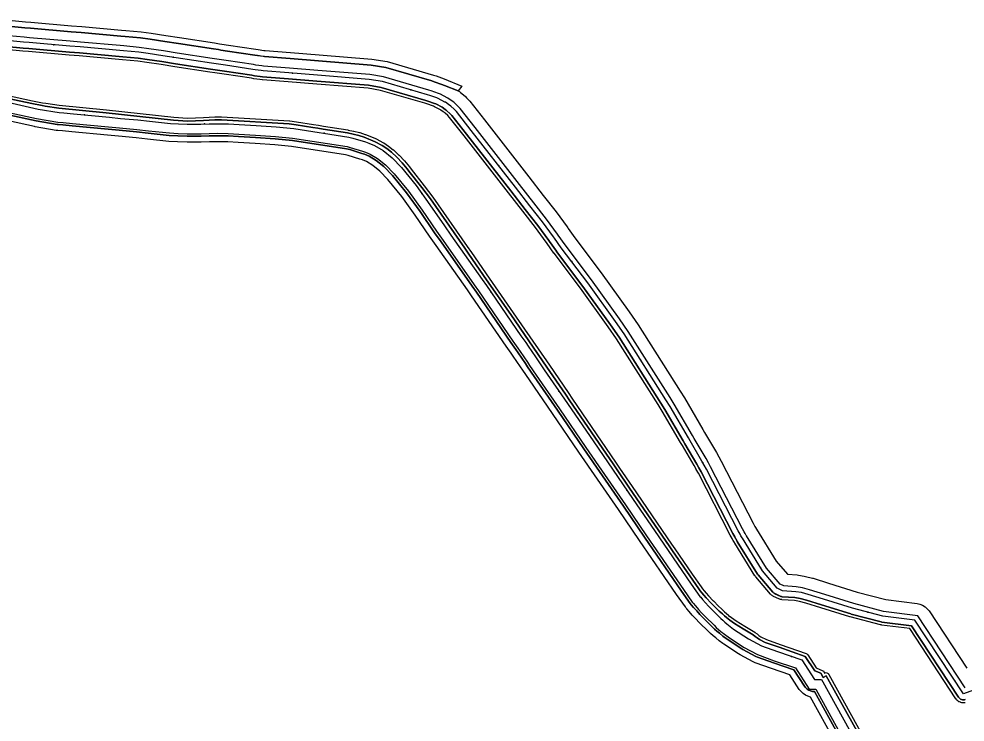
# Model space of a CAD drawing. Header units: inches. Extents: x 87989 to 118156, y 435697 to 451526.
# Drawn here: x 89545 to 90332, y 438805 to 439390 of the extents above; entities that cross this region are included whole.
import ezdxf

# ---------------------------------------------------------------- set-up
doc = ezdxf.new("R2010")
doc.units = ezdxf.units.IN
doc.header["$MEASUREMENT"] = 0
for name, color, linetype, true_color in [('As_waterkering_BWK', 7, 'Continuous', 0x7b8981), ('Beschermingszone_BWK', 7, 'Continuous', 0xcf890d), ('Grens_bebouwingsvrije_zone_BWK', 7, 'Continuous', 0x6789ae), ('Kernzone_BWK', 7, 'Continuous', 0xcb89af), ('Referentiepunten_BWK', 7, 'Continuous', 0x178980)]:
    doc.layers.add(name, color=color, linetype=linetype, true_color=true_color)

msp = doc.modelspace()

# ---------------------------------------------------------------- linework, layer by layer
at = {"layer": 'As_waterkering_BWK'}
for points in [[(89902.3786, 439319.1225), (89899.773, 439320.9863), (89899.4262, 439321.177), (89893.8856, 439324.0679), (89892.5381, 439324.6241), (89886.7144, 439326.7293), (89884.9189, 439327.2943), (89847.488, 439338.1927), (89836.4404, 439340.05), (89793.3097, 439343.5179), (89769.6512, 439345.3767), (89748.1426, 439347.0846), (89746.4852, 439347.3003), (89741.5705, 439348.0044), (89739.4977, 439348.3313), (89716.7568, 439351.7087), (89711.0119, 439352.5906), (89709.1088, 439352.9082), (89705.0704, 439353.548), (89675.9363, 439357.9913), (89664.5773, 439359.6982), (89652.525, 439361.5931), (89644.6782, 439362.6591), (89631.8703, 439363.8759), (89631.8509, 439363.879), (89628.8266, 439364.1178), (89595.852, 439367.0295), (89587.3992, 439367.7184), (89553.5376, 439370.6658), (89548.9249, 439371.0756), (89523.2836, 439373.4036)], [(89539.3998, 439320.152), (89561.1288, 439315.3244), (89578.3996, 439312.4012), (89582.4708, 439312.0957), (89590.3006, 439311.3941), (89620.3044, 439308.6064), (89629.4886, 439307.5852), (89643.8933, 439306.2207), (89653.5591, 439305.2619), (89670.9491, 439303.3921), (89677.7529, 439302.9314), (89684.9937, 439302.7202), (89696.3997, 439302.8292), (89703.1401, 439303.0505), (89710.1623, 439303.1502), (89719.2603, 439302.9914), (89728.3383, 439302.5356), (89742.4753, 439301.5618), (89759.0047, 439300.3978), (89773.6916, 439299.01), (89819.5509, 439292.0127), (89822.8554, 439291.1658), (89833.2228, 439287.9831), (89836.0141, 439287.0292), (89840.8883, 439284.9872), (89847.902, 439280.7402), (89855.3843, 439274.873), (89863.2471, 439266.6286), (89875.3618, 439251.8418), (89886.9529, 439235.7386), (89899.0169, 439218.1404), (89904.3499, 439210.4547), (89930.3557, 439173.6168), (89933.922, 439168.5323), (89962.4462, 439126.7512), (89966.6616, 439120.9871), (89968.5734, 439118.1691), (89974.6902, 439109.1553), (89976.4599, 439106.5444), (89982.0003, 439098.4296), (90001.2366, 439070.414), (90023.2317, 439038.3749), (90038.7389, 439015.797), (90056.0858, 438990.5387), (90073.7133, 438964.6882), (90104.3418, 438920.0349), (90111.5328, 438909.8888), (90112.1433, 438909.0836), (90113.7233, 438907.2225), (90116.2325, 438904.4454), (90118.7821, 438901.6867), (90121.7116, 438898.5962), (90121.9146, 438898.3912), (90128.8401, 438891.5379), (90130.5115, 438889.9372), (90132.2066, 438888.4189), (90133.9714, 438886.9759), (90136.7751, 438884.8083), (90139.5625, 438882.6712), (90151.9531, 438874.4937), (90162.766, 438868.7522), (90175.996, 438863.897), (90196.179, 438857.138), (90206.8182, 438840.6205), (90212.5564, 438840.7205), (90213.652, 438838.7393), (90241.4286, 438788.5125)], [(90330.698, 438828.764), (90290.389, 438889.993), (90263.5923, 438893.4589), (90238.458, 438899.977), (90214.266, 438907.5827), (90201.5624, 438911.4902), (90195.8787, 438912.964), (90191.21, 438913.753), (90180.2767, 438914.5908), (90175.893, 438916.638), (90163.688, 438930.9705), (90146.8261, 438958.1652), (90146.6475, 438958.4459), (90145.5751, 438960.2221), (90144.8566, 438961.5872), (90143.4271, 438964.3452), (90116.8552, 439015.7938), (90115.0727, 439019.1627), (90113.1877, 439022.4749), (90103.3743, 439039.2129), (90101.9343, 439041.6692), (90086.6334, 439067.7665), (90083.2683, 439073.3446), (90048.4304, 439128.1757), (90041.3193, 439138.5549), (90018.1975, 439170.7209), (89996.1668, 439199.8935), (89990.4501, 439208.0031), (89989.7494, 439208.9077), (89980.6149, 439221.3856), (89970.1112, 439234.8821), (89958.1748, 439250.2194), (89921.3045, 439297.5958), (89908.9963, 439313.18), (89907.0845, 439315.2438), (89904.1794, 439317.8343), (89902.3786, 439319.1225)], [(90377.848, 438845.931), (90330.698, 438828.764)]]:
    msp.add_lwpolyline(points, dxfattribs=at)
at = {"layer": 'Beschermingszone_BWK'}
for points in [[(89524.9657, 439390.3208, 0), (89550.4456, 439388.0074, 0), (89555.0268, 439387.6004, 0), (89588.8267, 439384.6584, 0), (89597.2901, 439383.9686, 0), (89630.2433, 439381.0588, 0), (89633.8644, 439380.7729, 0), (89634.0176, 439380.7484, 0), (89646.6271, 439379.5505, 0), (89654.9896, 439378.4144, 0), (89667.1606, 439376.5008, 0), (89678.4809, 439374.7998, 0), (89707.682, 439370.3462, 0), (89711.8381, 439369.6878, 0), (89713.7009, 439369.3769, 0), (89719.2952, 439368.5181, 0), (89742.0706, 439365.1356, 0), (89744.1002, 439364.8155, 0), (89748.7877, 439364.144, 0), (89749.9135, 439363.9975, 0), (89770.9898, 439362.3239, 0), (89794.6567, 439360.4644, 0), (89838.5347, 439356.9364, 0), (89851.2863, 439354.7927, 0), (89889.847, 439343.5653, 0), (89892.1578, 439342.8382, 0), (89898.6739, 439340.4827, 0), (89913.5328, 439334.5041, 0), (89910.5237, 439330.5091, 0), (89898.9605, 439334.9552, 0), (89896.8692, 439335.8184, 0), (89890.5568, 439338.1002, 0), (89888.3976, 439338.7797, 0), (89850.1692, 439349.9103, 0), (89837.9188, 439351.9698, 0), (89794.2605, 439355.4801, 0), (89770.5961, 439357.3394, 0), (89749.3926, 439359.0231, 0), (89748.1105, 439359.1899, 0), (89743.3562, 439359.8711, 0), (89741.3138, 439360.1932, 0), (89718.5486, 439363.5742, 0), (89712.91, 439364.4398, 0), (89711.0353, 439364.7526, 0), (89706.9139, 439365.4056, 0), (89677.7325, 439369.8561, 0), (89666.4008, 439371.5589, 0), (89654.2647, 439373.4669, 0), (89646.0539, 439374.5824, 0), (89633.386, 439375.7859, 0), (89633.2722, 439375.8041, 0), (89629.8266, 439376.0762, 0), (89596.8671, 439378.9865, 0), (89588.4068, 439379.676, 0), (89554.5888, 439382.6196, 0), (89549.9983, 439383.0275, 0), (89524.471, 439385.3451, 0)], [(89522.7888, 439368.4283, 0), (89548.4776, 439366.0957, 0), (89553.0996, 439365.685, 0), (89586.9794, 439362.7361, 0), (89595.429, 439362.0474, 0), (89628.4099, 439359.1353, 0), (89631.3875, 439358.8996, 0), (89644.105, 439357.6911, 0), (89651.8001, 439356.6456, 0), (89663.8175, 439354.7563, 0), (89675.1879, 439353.0476, 0), (89704.3023, 439348.6074, 0), (89708.306, 439347.9731, 0), (89710.2211, 439347.6536, 0), (89716.0102, 439346.7647, 0), (89738.741, 439343.389, 0), (89740.8264, 439343.0602, 0), (89745.8081, 439342.3464, 0), (89747.4975, 439342.1264, 0), (89747.7468, 439342.1003, 0), (89769.2575, 439340.3923, 0), (89792.9135, 439338.5337, 0), (89835.8244, 439335.0834, 0), (89846.3708, 439333.3104, 0), (89883.4695, 439322.5087, 0), (89885.1134, 439321.9914, 0), (89890.7335, 439319.9597, 0), (89891.7711, 439319.5315, 0), (89897.0848, 439316.7584, 0), (89899.4696, 439315.0558, 0), (89900.37, 439314.4117, 0), (89901.0521, 439313.9238, 0), (89903.5787, 439311.6708, 0), (89905.1944, 439309.9265, 0), (89917.3697, 439294.5109, 0), (89954.2289, 439247.1486, 0), (89966.1653, 439231.8112, 0), (89976.6239, 439218.3728, 0), (89985.7149, 439205.9543, 0), (89985.7966, 439205.8458, 0), (89986.4283, 439205.0303, 0), (89992.0801, 439197.0127, 0), (89992.1767, 439196.8803, 0), (90014.1719, 439167.7547, 0), (90037.2265, 439135.6823, 0), (90044.2567, 439125.4212, 0), (90079.017, 439070.7122, 0), (90082.3359, 439065.2106, 0), (90097.6209, 439039.1404, 0), (90099.0609, 439036.6841, 0), (90108.8581, 439019.9738, 0), (90110.6891, 439016.7564, 0), (90112.4242, 439013.4774, 0), (90138.9862, 438962.0475, 0), (90140.4247, 438959.2723, 0), (90141.1506, 438957.8931, 0), (90141.2948, 438957.6377, 0), (90142.3672, 438955.8615, 0), (90142.4289, 438955.7619, 0), (90142.592, 438955.5057, 0), (90159.4386, 438928.3357, 0), (90159.8812, 438927.7288, 0), (90172.0862, 438913.3963, 0), (90172.5864, 438912.8874, 0), (90173.154, 438912.455, 0), (90173.7773, 438912.1077, 0), (90178.161, 438910.0604, 0), (90178.7193, 438909.8395, 0), (90179.3, 438909.6871, 0), (90179.8947, 438909.6054, 0), (90190.6011, 438908.785, 0), (90194.8326, 438908.0699, 0), (90200.1992, 438906.6783, 0), (90212.7812, 438902.8082, 0), (90236.9584, 438895.2072, 0), (90237.2029, 438895.1371, 0), (90262.3371, 438888.619, 0), (90262.9509, 438888.5002, 0), (90287.4736, 438885.3284, 0), (90326.5218, 438826.0146, 0), (90327.0376, 438825.3579, 0), (90327.6555, 438824.7962, 0), (90328.3584, 438824.3452, 0), (90329.1264, 438824.0174, 0), (90329.9384, 438823.822, 0), (90330.7715, 438823.7645, 0), (90331.6025, 438823.8465, 0), (90332.0976, 438823.9811, 0)], [(90332.2585, 438821.4341, 0), (90331.8479, 438821.3586, 0), (90331.0168, 438821.2766, 0), (90330.5993, 438821.2705, 0), (90329.7662, 438821.328, 0), (90329.3535, 438821.3914, 0), (90328.5416, 438821.5868, 0), (90328.1452, 438821.718, 0), (90327.3771, 438822.0458, 0), (90327.0081, 438822.2412, 0), (90326.3053, 438822.6922, 0), (90325.9739, 438822.9463, 0), (90325.356, 438823.508, 0), (90325.0716, 438823.8137, 0), (90324.5557, 438824.4704, 0), (90324.4336, 438824.64, 0), (90286.0159, 438882.9961, 0), (90262.6303, 438886.0208, 0), (90262.4759, 438886.0457, 0), (90261.8621, 438886.1645, 0), (90261.7096, 438886.199, 0), (90236.5446, 438892.7255, 0), (90236.2391, 438892.8131, 0), (90212.0388, 438900.421, 0), (90199.5176, 438904.2724, 0), (90194.3096, 438905.6228, 0), (90190.2967, 438906.301, 0), (90179.7037, 438907.1127, 0), (90179.5544, 438907.1286, 0), (90178.9597, 438907.2104, 0), (90178.6653, 438907.269, 0), (90178.0846, 438907.4214, 0), (90177.7993, 438907.5149, 0), (90177.2411, 438907.7358, 0), (90177.1032, 438907.7953, 0), (90172.7195, 438909.8425, 0), (90172.5605, 438909.9238, 0), (90171.9372, 438910.2711, 0), (90171.6387, 438910.4665, 0), (90171.0712, 438910.899, 0), (90170.8036, 438911.1349, 0), (90170.3034, 438911.6438, 0), (90170.1829, 438911.7755, 0), (90157.9779, 438926.108, 0), (90157.8615, 438926.2555, 0), (90157.4188, 438926.8624, 0), (90157.3139, 438927.0183, 0), (90140.4749, 438954.1759, 0), (90140.3119, 438954.4324, 0), (90140.2347, 438954.5569, 0), (90139.1546, 438956.3455, 0), (90139.1177, 438956.4089, 0), (90138.9735, 438956.6643, 0), (90138.9383, 438956.7288, 0), (90138.2088, 438958.1148, 0), (90136.7658, 438960.8987, 0), (90110.2087, 439012.3192, 0), (90108.5158, 439015.5196, 0), (90108.4789, 439015.5869, 0), (90106.6933, 439018.7233, 0), (90096.9042, 439035.4197, 0), (90095.4642, 439037.876, 0), (90080.1872, 439063.9326, 0), (90076.8913, 439069.396, 0), (90042.1937, 439124.0078, 0), (90042.146, 439124.08, 0), (90035.18, 439134.2461, 0), (90012.1591, 439166.2716, 0), (89990.1695, 439195.3901, 0), (89990.0487, 439195.5556, 0), (89984.4174, 439203.5438, 0), (89983.8099, 439204.3283, 0), (89983.7078, 439204.4639, 0), (89974.6505, 439216.837, 0), (89974.6062, 439216.8957, 0), (89964.1924, 439230.2757, 0), (89952.256, 439245.6132, 0), (89915.4022, 439292.9684, 0), (89903.2935, 439308.2998, 0), (89901.8257, 439309.8844, 0), (89899.4884, 439311.9686, 0), (89898.9155, 439312.3784, 0), (89898.016, 439313.0218, 0), (89895.9211, 439314.5323, 0), (89895.6265, 439314.7131, 0), (89890.7138, 439317.2633, 0), (89889.8313, 439317.6276, 0), (89884.3129, 439319.6224, 0), (89882.7447, 439320.1159, 0), (89845.8122, 439330.8692, 0), (89835.5164, 439332.6001, 0), (89792.7154, 439336.0415, 0), (89769.0606, 439337.9, 0), (89747.5177, 439339.611, 0), (89747.2059, 439339.6437, 0), (89745.4694, 439339.8695, 0), (89740.4545, 439340.588, 0), (89738.3627, 439340.9178, 0), (89715.6369, 439344.2928, 0), (89709.8257, 439345.1852, 0), (89707.9048, 439345.5055, 0), (89703.9182, 439346.1371, 0), (89674.8137, 439350.5758, 0), (89663.4376, 439352.2854, 0), (89651.4376, 439354.1719, 0), (89643.8184, 439355.207, 0), (89631.1706, 439356.4089, 0), (89628.2013, 439356.644, 0), (89595.2175, 439359.5564, 0), (89586.7694, 439360.245, 0), (89552.8806, 439363.1946, 0), (89548.2539, 439363.6057, 0), (89522.5417, 439365.9406, 0)], [(90245.8041, 438790.9323, 0), (90218.0275, 438841.1591, 0), (90216.9092, 438843.1804, 0), (90216.5146, 438843.7692, 0), (90213.9031, 438842.4338, 0), (90212.0166, 438845.8924, 0), (90206.9777, 438847.91, 0), (90199.16, 438859.84, 0), (90177.493, 438867.471, 0), (90165.91, 438871.55, 0), (90160.973, 438874.0749, 0), (90159.1667, 438875.3203, 0), (90157.499, 438876.603, 0), (90155.79, 438877.86, 0), (90147.5304, 438882.8894, 0), (90140.32, 438887.28, 0), (90136.26, 438890.18, 0), (90134.967, 438891.151, 0), (90133.71, 438892.17, 0), (90131.936, 438893.694, 0), (90130.19, 438895.25, 0), (90127.644, 438897.603, 0), (90125.13, 438899.99, 0), (90120.854, 438904.307, 0), (90116.72, 438908.76, 0), (90114.884, 438910.816, 0), (90113.08, 438912.9, 0), (90111.766, 438914.525, 0), (90110.53, 438916.21, 0), (90103.04, 438926.92, 0), (90088.685, 438947.8661, 0), (90085.8827, 438951.955, 0), (90052.956, 439000, 0), (90042.556, 439015.1758, 0), (90039.25, 439020, 0), (90003.4104, 439072.586, 0), (89999.7074, 439078.0194, 0), (89984.25, 439100.7, 0), (89954.1285, 439144.292, 0), (89934.076, 439173.312, 0), (89919.3176, 439194.6709, 0), (89915.8654, 439199.5376, 0), (89887.38, 439240.58, 0), (89880.071, 439250, 0), (89869.4178, 439263.7309, 0), (89867.89, 439265.7, 0), (89863.843, 439270.596, 0), (89859.473, 439275.207, 0), (89854.8, 439279.51, 0), (89851.03, 439282.45, 0), (89847.05, 439285.1, 0), (89846.534, 439285.376, 0), (89841.42, 439288.11, 0), (89832.32, 439291.87, 0), (89827.672, 439293.402, 0), (89822.91, 439294.53, 0), (89818.29, 439295.44, 0), (89798.0802, 439298.6452, 0), (89793.7479, 439299.3323, 0), (89789.538, 439300, 0), (89775.54, 439302.22, 0), (89769.94, 439302.92, 0), (89713.39, 439306.22, 0), (89707.94, 439306.22, 0), (89698.6357, 439305.8725, 0), (89685.18, 439305.37, 0), (89673.53, 439306.01, 0), (89617.49, 439312.15, 0), (89578.16, 439315.98, 0), (89566.906, 439317.631, 0), (89564.2358, 439318.1621, 0), (89555.75, 439319.85, 0), (89512.12, 439329.06, 0)], [(89512.7076, 439331.4911, 0), (89556.2521, 439322.2991, 0), (89564.7235, 439320.6141, 0), (89567.3316, 439320.0953, 0), (89578.4628, 439318.4623, 0), (89617.7473, 439314.6367, 0), (89673.7349, 439308.5025, 0), (89685.202, 439307.8726, 0), (89698.5424, 439308.3708, 0), (89707.8467, 439308.7183, 0), (89707.94, 439308.72, 0), (89713.39, 439308.72, 0), (89713.5356, 439308.7158, 0), (89770.0856, 439305.4158, 0), (89770.2501, 439305.4007, 0), (89775.8501, 439304.7007, 0), (89775.9316, 439304.6891, 0), (89789.9296, 439302.4691, 0), (89794.1395, 439301.8015, 0), (89798.4718, 439301.1144, 0), (89818.6816, 439297.9091, 0), (89818.7731, 439297.8929, 0), (89823.3931, 439296.9829, 0), (89823.4862, 439296.9627, 0), (89828.2482, 439295.8347, 0), (89828.4546, 439295.7764, 0), (89833.1026, 439294.2444, 0), (89833.2747, 439294.1805, 0), (89842.3747, 439290.4205, 0), (89842.5987, 439290.3147, 0), (89847.7129, 439287.5806, 0), (89848.2291, 439287.3045, 0), (89848.4355, 439287.1809, 0), (89852.4155, 439284.5309, 0), (89852.5674, 439284.4214, 0), (89856.3374, 439281.4814, 0), (89856.4935, 439281.3491, 0), (89861.1665, 439277.0461, 0), (89861.2876, 439276.9267, 0), (89865.6576, 439272.3157, 0), (89865.7699, 439272.1888, 0), (89869.8169, 439267.2928, 0), (89869.8652, 439267.2325, 0), (89871.393, 439265.2633, 0), (89882.0462, 439251.5325, 0), (89889.3552, 439242.1125, 0), (89889.4338, 439242.0054, 0), (89917.9119, 439200.9736, 0), (89921.3655, 439196.1047, 0), (89936.1328, 439174.7332, 0), (89956.1852, 439145.7132, 0), (89986.3113, 439102.1146, 0), (90001.7732, 439079.4273, 0), (90005.4762, 439073.994, 0), (90041.314, 439021.4106, 0), (90044.6182, 439016.5891, 0), (90055.0182, 439001.4133, 0), (90087.9449, 438953.3683, 0), (90090.7472, 438949.2794, 0), (90105.0954, 438928.343, 0), (90112.5625, 438917.6659, 0), (90113.747, 438916.0511, 0), (90114.9707, 438914.5367, 0), (90115.0245, 438914.4724, 0), (90116.7616, 438912.4668, 0), (90118.5686, 438910.4432, 0), (90122.6307, 438906.0668, 0), (90122.6866, 438906.0084, 0), (90126.8518, 438901.8034, 0), (90126.9066, 438901.7497, 0), (90129.3532, 438899.4276, 0), (90131.8702, 438897.1013, 0), (90133.5823, 438895.5755, 0), (90135.2847, 438894.1124, 0), (90135.3394, 438894.0667, 0), (90136.4688, 438893.1507, 0), (90136.5418, 438893.0937, 0), (90137.7374, 438892.197, 0), (90141.6985, 438889.3676, 0), (90148.8307, 438885.0247, 0), (90157.0902, 438879.9953, 0), (90157.2713, 438879.8739, 0), (90159.0017, 438878.6008, 0), (90160.6393, 438877.3416, 0), (90162.2572, 438876.2262, 0), (90166.8988, 438873.8523, 0), (90178.3234, 438869.829, 0), (90200.0028, 438862.1936, 0), (90200.3707, 438862.0272, 0), (90200.7071, 438861.8038, 0), (90201.0031, 438861.5291, 0), (90201.251, 438861.2103, 0), (90208.2813, 438850.4819, 0), (90213.8338, 438848.0025, 0), (90214.1984, 438847.8134, 0), (90215.2454, 438845.9636, 0), (90216.3991, 438846.6408, 0), (90217.7547, 438845.9419, 0), (90218.0731, 438845.7261, 0), (90218.3543, 438845.4636, 0), (90218.5915, 438845.1608, 0), (90218.9861, 438844.572, 0), (90219.0967, 438844.3907, 0), (90220.2151, 438842.3692, 0), (90248.0011, 438792.1251, 0)], [(90223.8308, 438789.3387, 0), (90203.5403, 438826.0288, 0), (90201.3059, 438826.6889, 0), (90199.2046, 438827.6955, 0), (90197.2898, 438829.0228, 0), (90195.61, 438830.6372, 0), (90194.2078, 438832.4979, 0), (90186.4209, 438844.5871, 0), (90171.0305, 438849.7443, 0), (90157.5983, 438854.6704, 0), (90155.7315, 438855.504, 0), (90144.9185, 438861.2455, 0), (90143.6906, 438861.9744, 0), (90131.3001, 438870.1519, 0), (90130.4358, 438870.7673, 0), (90127.6243, 438872.9229, 0), (90124.6367, 438875.2362, 0), (90122.4552, 438877.0261, 0), (90120.3199, 438878.9341, 0), (90118.3772, 438880.7902, 0), (90111.1242, 438887.9714, 0), (90107.831, 438891.4367, 0), (90105.1597, 438894.3268, 0), (90102.4409, 438897.3405, 0), (90100.7084, 438899.3757, 0), (90100.1902, 438900.0214, 0), (90099.4373, 438901.0208, 0), (90092.0379, 438911.4558, 0), (90061.332, 438956.2205, 0), (90043.707, 438982.0673, 0), (90026.3742, 439007.3049, 0), (90010.8663, 439029.8839, 0), (89988.8706, 439061.9239, 0), (89969.6235, 439089.9553, 0), (89964.0576, 439098.1074, 0), (89962.2759, 439100.7359, 0), (89956.1609, 439109.7471, 0), (89954.3975, 439112.3464, 0), (89950.1982, 439118.0951, 0), (89921.5871, 439159.9964, 0), (89918.0885, 439164.9846, 0), (89892.0609, 439201.8536, 0), (89886.669, 439209.6241, 0), (89874.6782, 439227.1153, 0), (89863.4616, 439242.6983, 0), (89852.0022, 439256.6852, 0), (89845.2766, 439263.7372, 0), (89839.3583, 439268.378, 0), (89834.0684, 439271.5812, 0), (89830.6847, 439272.9988, 0), (89828.5953, 439273.7128, 0), (89818.79, 439276.7229, 0), (89816.5501, 439277.297, 0), (89771.8533, 439284.1169, 0), (89757.7721, 439285.4474, 0), (89741.4331, 439286.5981, 0), (89727.4468, 439287.5614, 0), (89718.7532, 439287.998, 0), (89710.1378, 439288.1483, 0), (89703.4927, 439288.054, 0), (89696.7175, 439287.8336, 0), (89684.8467, 439287.7237, 0), (89677.0275, 439287.9518, 0), (89669.6407, 439288.4522, 0), (89652.017, 439290.3415, 0), (89642.4457, 439291.2907, 0), (89627.9525, 439292.6645, 0), (89618.7815, 439293.6833, 0), (89588.9375, 439296.4562, 0), (89581.2402, 439297.1459, 0), (89577.2771, 439297.4433, 0), (89575.8963, 439297.6116, 0), (89558.6256, 439300.5348, 0), (89557.8756, 439300.6814, 0), (89536.4022, 439305.4522, 0)], [(89537.4014, 439310.3521, 0), (89559.21, 439305.5135, 0), (89576.7307, 439302.5414, 0), (89577.6512, 439302.4293, 0), (89581.6504, 439302.1291, 0), (89589.3919, 439301.4355, 0), (89619.2891, 439298.6577, 0), (89628.4645, 439297.6381, 0), (89642.9282, 439296.2674, 0), (89652.5311, 439295.315, 0), (89670.0768, 439293.4322, 0), (89677.2693, 439292.945, 0), (89684.8957, 439292.7226, 0), (89696.6115, 439292.8321, 0), (89703.3752, 439293.0528, 0), (89710.146, 439293.1489, 0), (89718.9223, 439292.9958, 0), (89727.7439, 439292.5528, 0), (89741.7805, 439291.586, 0), (89758.183, 439290.4309, 0), (89772.466, 439289.0813, 0), (89817.5504, 439282.2023, 0), (89820.1451, 439281.5372, 0), (89830.1378, 439278.4696, 0), (89832.4611, 439277.6756, 0), (89836.3417, 439276.0498, 0), (89842.2062, 439272.4987, 0), (89848.6458, 439267.4491, 0), (89855.7505, 439259.9997, 0), (89867.4283, 439245.7461, 0), (89878.7697, 439229.9898, 0), (89890.7849, 439212.4629, 0), (89896.1572, 439204.7206, 0), (89922.1775, 439167.862, 0), (89925.6991, 439162.8419, 0), (89954.2809, 439120.9805, 0), (89958.4855, 439115.2267, 0), (89960.2984, 439112.5544, 0), (89966.414, 439103.5424, 0), (89968.1917, 439100.9197, 0), (89973.7491, 439092.7801, 0), (89992.9926, 439064.7539, 0), (90014.9881, 439032.7142, 0), (90030.4958, 439010.1356, 0), (90047.8332, 438984.8911, 0), (90065.4591, 438959.0431, 0), (90096.1392, 438914.3155, 0), (90103.4691, 438903.9768, 0), (90104.3473, 438902.8269, 0), (90106.2017, 438900.6345, 0), (90108.8506, 438897.6997, 0), (90111.4814, 438894.8534, 0), (90114.6872, 438891.4788, 0), (90121.8648, 438884.3728, 0), (90123.7171, 438882.6018, 0), (90125.7056, 438880.8237, 0), (90127.7483, 438879.1494, 0), (90130.6746, 438876.8847, 0), (90133.478, 438874.7352, 0), (90134.0542, 438874.325, 0), (90146.4448, 438866.1475, 0), (90147.2633, 438865.6616, 0), (90158.0763, 438859.92, 0), (90159.3209, 438859.3643, 0), (90172.6857, 438854.4619, 0), (90189.6736, 438848.7707, 0), (90198.4112, 438835.2054, 0), (90199.4113, 438833.9006, 0), (90200.6123, 438832.778, 0), (90201.9816, 438831.8682, 0), (90203.4818, 438831.1958, 0), (90205.0721, 438830.7794, 0), (90206.7093, 438830.63, 0), (90230.6303, 438787.3752, 0)]]:
    msp.add_polyline3d(points, dxfattribs=at)
at = {"layer": 'Grens_bebouwingsvrije_zone_BWK'}
for points in [[(90332.2841, 438833.6292), (90292.7213, 438893.7247), (90264.3539, 438897.3937), (90239.5606, 438903.8234), (90215.4538, 438911.4022), (90202.6529, 438915.3397), (90196.7155, 438916.8793), (90191.6971, 438917.7274), (90181.309, 438918.5234), (90178.3741, 438919.894), (90166.9288, 438933.3344), (90150.2134, 438960.2927), (90150.0476, 438960.5535), (90149.06, 438962.1891), (90148.4021, 438963.4391), (90146.9797, 438966.1833), (90120.4001, 439017.647), (90118.5795, 439021.0877), (90116.6514, 439024.4758), (90106.8249, 439041.236), (90105.385, 439043.6922), (90090.0713, 439069.8112), (90086.6693, 439075.4506), (90051.7694, 439130.3793), (90044.5936, 439140.8529), (90021.4179, 439173.0939), (89999.3983, 439202.2517), (89993.6675, 439210.3814), (89992.9449, 439211.3143), (89983.8077, 439223.7959), (89973.2678, 439237.3388), (89961.3314, 439252.6761), (89924.4524, 439300.0638), (89912.0377, 439315.7827), (89909.8892, 439318.1021), (89906.6813, 439320.9627), (89904.7058, 439322.3758), (89901.9078, 439324.3773), (89901.3153, 439324.703), (89895.5771, 439327.6971), (89893.9817, 439328.3555), (89887.9952, 439330.5196), (89886.0785, 439331.1227), (89848.3817, 439342.0986), (89836.9332, 439344.0233), (89793.6266, 439347.5054), (89769.9661, 439349.3643), (89748.5592, 439351.0641), (89747.0269, 439351.2635), (89742.1658, 439351.9599), (89740.1032, 439352.2853), (89717.3541, 439355.6638), (89711.6446, 439356.5403), (89709.751, 439356.8563), (89705.6849, 439357.5006), (89676.5351, 439361.9462), (89665.1851, 439363.6518), (89653.1049, 439365.551), (89645.1368, 439366.6336), (89632.3805, 439367.8454), (89632.3297, 439367.8537), (89629.16, 439368.104), (89596.1904, 439371.0151), (89587.7351, 439371.7043), (89553.8881, 439374.6504), (89549.2827, 439375.0596), (89523.6794, 439377.3841)], [(89537.8011, 439312.3121), (89559.5927, 439307.4706), (89577.4306, 439304.4514), (89581.8145, 439304.1225), (89589.5736, 439303.4272), (89619.4922, 439300.6474), (89628.6693, 439299.627), (89643.1212, 439298.258), (89652.7367, 439297.3043), (89670.251, 439295.4211), (89677.3658, 439294.9393), (89684.9153, 439294.7191), (89696.5692, 439294.8304), (89703.3282, 439295.0524), (89710.1492, 439295.1492), (89718.9899, 439294.9949), (89727.8628, 439294.5494), (89741.9195, 439293.5812), (89758.3473, 439292.4242), (89772.7112, 439291.067), (89817.9505, 439284.1644), (89820.6871, 439283.4629), (89830.7548, 439280.3723), (89833.1717, 439279.5463), (89837.251, 439277.8373), (89843.3453, 439274.147), (89849.9935, 439268.9339), (89857.2498, 439261.3254), (89869.015, 439246.9653), (89880.4064, 439231.1395), (89892.4313, 439213.5984), (89897.7957, 439205.8674), (89923.8132, 439169.013), (89927.3434, 439163.9798), (89955.9122, 439122.1334), (89960.1207, 439116.3787), (89961.9532, 439113.6778), (89968.0693, 439104.665), (89969.8453, 439102.0446), (89975.3994, 439093.91), (89994.6414, 439065.886), (90016.6368, 439033.8464), (90032.1445, 439011.2678), (90049.4837, 438986.0206), (90067.1099, 438960.1721), (90097.7793, 438915.4591), (90105.0802, 438905.158), (90105.9017, 438904.0744), (90107.7046, 438901.9509), (90110.3268, 438899.0487), (90112.9413, 438896.2198), (90115.9654, 438893.0294), (90116.2585, 438892.7334), (90123.2595, 438885.8055), (90125.0745, 438884.0673), (90127.0032, 438882.3396), (90128.992, 438880.7136), (90131.8947, 438878.4694), (90134.9196, 438876.1502), (90147.8646, 438867.6068), (90159.4969, 438861.4302), (90173.3472, 438856.3474), (90190.9747, 438850.4442), (90202.5044, 438832.5441), (90207.8844, 438832.6379), (90234.3678, 438784.7496)]]:
    msp.add_lwpolyline(points, dxfattribs=at)
at = {"layer": 'Kernzone_BWK'}
for points in [[(89524.4727, 439385.3437, 0), (89550, 439383.0273, 0), (89554.5898, 439382.6211, 0), (89588.4063, 439379.6758, 0), (89596.8672, 439378.9883, 0), (89629.8281, 439376.0781, 0), (89633.2734, 439375.8047, 0), (89633.3867, 439375.7852, 0), (89646.0547, 439374.582, 0), (89654.2656, 439373.4688, 0), (89666.4023, 439371.5586, 0), (89677.7344, 439369.8555, 0), (89706.9141, 439365.4063, 0), (89711.0352, 439364.7539, 0), (89712.9102, 439364.4414, 0), (89718.5469, 439363.5742, 0), (89741.3125, 439360.1914, 0), (89743.3555, 439359.8711, 0), (89748.1094, 439359.1914, 0), (89749.3945, 439359.0234, 0), (89770.5977, 439357.3398, 0), (89794.2617, 439355.4805, 0), (89837.918, 439351.9688, 0), (89850.168, 439349.9102, 0), (89888.3984, 439338.7812, 0), (89890.5586, 439338.1016, 0), (89896.8711, 439335.8203, 0), (89898.9609, 439334.957, 0), (89910.5234, 439330.5078, 0), (89911.4258, 439329.8633, 0), (89912.3242, 439329.2227, 0), (89913.4961, 439328.2852, 0), (89916.4023, 439325.6914, 0), (89917.3555, 439324.7578, 0), (89919.2656, 439322.6953, 0), (89919.9844, 439321.8555, 0), (89932.3203, 439306.2344, 0), (89969.2227, 439258.8164, 0), (89981.1602, 439243.4805, 0), (89991.7891, 439229.8203, 0), (90000.9336, 439217.332, 0), (90001.5195, 439216.5781, 0), (90001.8945, 439216.0703, 0), (90007.4766, 439208.1484, 0), (90029.4688, 439179.0234, 0), (90052.7773, 439146.5977, 0), (90060.1133, 439135.8867, 0), (90095.1719, 439080.7148, 0), (90098.6641, 439074.9219, 0), (90114.0117, 439048.75, 0), (90115.4531, 439046.293, 0), (90125.3086, 439029.4766, 0), (90127.3438, 439025.8984, 0), (90129.2617, 439022.2813, 0), (90155.8594, 438970.7773, 0), (90157.2656, 438968.0703, 0), (90157.7734, 438967.1055, 0), (90158.6367, 438965.6836, 0), (90175.0313, 438939.2461, 0), (90184.332, 438928.3203, 0), (90192.2813, 438927.7109, 0), (90193.543, 438927.5586, 0), (90198.2109, 438926.7695, 0), (90199.3945, 438926.5156, 0), (90205.0781, 438925.043, 0), (90205.6797, 438924.8711, 0), (90218.4219, 438920.9492, 0), (90242.3164, 438913.4375, 0), (90266.2578, 438907.2305, 0), (90292.1836, 438903.8789, 0), (90294.5352, 438903.3633, 0), (90296.7617, 438902.457, 0), (90298.8008, 438901.1836, 0), (90300.5938, 438899.5781, 0), (90302.082, 438897.6914, 0), (90333.4805, 438849.9961, 0)], [(90332.0977, 438823.9805, 0), (90331.6016, 438823.8477, 0), (90330.7734, 438823.7656, 0), (90329.9375, 438823.8203, 0), (90329.125, 438824.0156, 0), (90328.3594, 438824.3438, 0), (90327.6563, 438824.7969, 0), (90327.0391, 438825.3594, 0), (90326.5234, 438826.0156, 0), (90287.4727, 438885.3281, 0), (90262.9492, 438888.5, 0), (90262.3359, 438888.6172, 0), (90237.2031, 438895.1367, 0), (90236.957, 438895.207, 0), (90212.7813, 438902.8086, 0), (90200.1992, 438906.6797, 0), (90194.832, 438908.0703, 0), (90190.6016, 438908.7852, 0), (90179.8945, 438909.6055, 0), (90179.3008, 438909.6875, 0), (90178.7188, 438909.8398, 0), (90178.1602, 438910.0586, 0), (90173.7773, 438912.1094, 0), (90173.1523, 438912.4531, 0), (90172.5859, 438912.8867, 0), (90172.0859, 438913.3945, 0), (90159.8828, 438927.7305, 0), (90159.4375, 438928.3359, 0), (90142.5938, 438955.5039, 0), (90142.4297, 438955.7617, 0), (90142.3672, 438955.8633, 0), (90141.293, 438957.6367, 0), (90141.1523, 438957.8945, 0), (90140.4258, 438959.2734, 0), (90138.9844, 438962.0469, 0), (90112.4258, 439013.4766, 0), (90110.6875, 439016.7578, 0), (90108.8594, 439019.9727, 0), (90099.0625, 439036.6836, 0), (90097.6211, 439039.1406, 0), (90082.3359, 439065.2109, 0), (90079.0156, 439070.7109, 0), (90044.2578, 439125.4219, 0), (90037.2266, 439135.6836, 0), (90014.1719, 439167.7539, 0), (89992.1758, 439196.8789, 0), (89992.082, 439197.0117, 0), (89986.4297, 439205.0313, 0), (89985.7969, 439205.8477, 0), (89985.7148, 439205.9531, 0), (89976.625, 439218.3711, 0), (89966.1641, 439231.8125, 0), (89954.2305, 439247.1484, 0), (89917.3711, 439294.5117, 0), (89905.1953, 439309.9258, 0), (89903.5781, 439311.6719, 0), (89901.0508, 439313.9219, 0), (89900.3711, 439314.4102, 0), (89899.4688, 439315.0547, 0), (89897.0859, 439316.7578, 0), (89891.7695, 439319.5313, 0), (89890.7344, 439319.9609, 0), (89885.1133, 439321.9922, 0), (89883.4688, 439322.5078, 0), (89846.3711, 439333.3086, 0), (89835.8242, 439335.082, 0), (89792.9141, 439338.5352, 0), (89769.2578, 439340.3906, 0), (89747.7461, 439342.1016, 0), (89747.4961, 439342.125, 0), (89745.8086, 439342.3477, 0), (89740.8281, 439343.0586, 0), (89738.7422, 439343.3906, 0), (89716.0117, 439346.7656, 0), (89710.2227, 439347.6523, 0), (89708.3047, 439347.9727, 0), (89704.3008, 439348.6055, 0), (89675.1875, 439353.0469, 0), (89663.8164, 439354.7578, 0), (89651.8008, 439356.6445, 0), (89644.1055, 439357.6914, 0), (89631.3867, 439358.8984, 0), (89628.4102, 439359.1367, 0), (89595.4297, 439362.0469, 0), (89586.9805, 439362.7344, 0), (89553.0977, 439365.6836, 0), (89548.4766, 439366.0938, 0), (89522.7891, 439368.4297, 0)], [(89512.1211, 439329.0586, 0), (89555.75, 439319.8516, 0), (89564.2344, 439318.1602, 0), (89566.9063, 439317.6328, 0), (89578.1602, 439315.9805, 0), (89617.4883, 439312.1484, 0), (89673.5313, 439306.0117, 0), (89685.1797, 439305.3711, 0), (89698.6367, 439305.8711, 0), (89707.9414, 439306.2188, 0), (89713.3906, 439306.2188, 0), (89769.9414, 439302.9219, 0), (89775.5391, 439302.2188, 0), (89789.5391, 439300, 0), (89793.7461, 439299.332, 0), (89798.082, 439298.6445, 0), (89818.2891, 439295.4414, 0), (89822.9102, 439294.5313, 0), (89827.6719, 439293.4023, 0), (89832.3203, 439291.8711, 0), (89841.4219, 439288.1094, 0), (89846.5352, 439285.375, 0), (89847.0508, 439285.1016, 0), (89851.0313, 439282.4492, 0), (89854.8008, 439279.5117, 0), (89859.4727, 439275.207, 0), (89863.8438, 439270.5977, 0), (89867.8906, 439265.6992, 0), (89869.418, 439263.7305, 0), (89880.0703, 439250, 0), (89887.3789, 439240.5781, 0), (89915.8672, 439199.5391, 0), (89919.3164, 439194.6719, 0), (89934.0742, 439173.3125, 0), (89954.1289, 439144.293, 0), (89984.25, 439100.6992, 0), (89999.707, 439078.0195, 0), (90003.4102, 439072.5859, 0), (90039.25, 439020, 0), (90042.5547, 439015.1758, 0), (90052.957, 439000, 0), (90085.8828, 438951.9531, 0), (90088.6836, 438947.8672, 0), (90103.0391, 438926.9219, 0), (90110.5313, 438916.2109, 0), (90111.7656, 438914.5234, 0), (90113.0781, 438912.8984, 0), (90114.8828, 438910.8164, 0), (90116.7188, 438908.7617, 0), (90120.8555, 438904.3086, 0), (90125.1289, 438899.9883, 0), (90127.6445, 438897.6016, 0), (90130.1914, 438895.25, 0), (90131.9375, 438893.6953, 0), (90133.7109, 438892.1719, 0), (90134.9688, 438891.1523, 0), (90136.2617, 438890.1797, 0), (90140.3203, 438887.2813, 0), (90147.5313, 438882.8906, 0), (90155.7891, 438877.8594, 0), (90157.5, 438876.6016, 0), (90159.168, 438875.3203, 0), (90160.9727, 438874.0742, 0), (90165.9102, 438871.5508, 0), (90177.4922, 438867.4727, 0), (90199.1602, 438859.8398, 0), (90206.9766, 438847.9102, 0), (90212.0156, 438845.8906, 0), (90213.9023, 438842.4336, 0), (90216.5156, 438843.7695, 0), (90216.9102, 438843.1797, 0), (90218.0273, 438841.1602, 0), (90245.8047, 438790.9336, 0)], [(90230.6289, 438787.375, 0), (90206.7109, 438830.6289, 0), (90205.0703, 438830.7813, 0), (90203.4805, 438831.1953, 0), (90201.9805, 438831.8672, 0), (90200.6133, 438832.7773, 0), (90199.4102, 438833.9023, 0), (90198.4102, 438835.207, 0), (90189.6719, 438848.7695, 0), (90172.6875, 438854.4609, 0), (90159.3203, 438859.3633, 0), (90158.0781, 438859.9219, 0), (90147.2617, 438865.6602, 0), (90146.4453, 438866.1484, 0), (90134.0547, 438874.3242, 0), (90133.4766, 438874.7344, 0), (90130.6758, 438876.8828, 0), (90127.75, 438879.1484, 0), (90125.707, 438880.8242, 0), (90123.7188, 438882.6016, 0), (90121.8633, 438884.3711, 0), (90114.6875, 438891.4805, 0), (90111.4805, 438894.8516, 0), (90108.8516, 438897.6992, 0), (90106.2031, 438900.6328, 0), (90104.3477, 438902.8281, 0), (90103.4688, 438903.9766, 0), (90096.1406, 438914.3164, 0), (90065.4609, 438959.043, 0), (90047.832, 438984.8906, 0), (90030.4961, 439010.1367, 0), (90014.9883, 439032.7148, 0), (89992.9922, 439064.7539, 0), (89973.75, 439092.7813, 0), (89968.1914, 439100.918, 0), (89966.4141, 439103.543, 0), (89960.2969, 439112.5547, 0), (89958.4844, 439115.2266, 0), (89954.2813, 439120.9805, 0), (89925.6992, 439162.8438, 0), (89922.1758, 439167.8633, 0), (89896.1563, 439204.7188, 0), (89890.7852, 439212.4648, 0), (89878.7695, 439229.9883, 0), (89867.4297, 439245.7461, 0), (89855.75, 439260, 0), (89848.6445, 439267.4492, 0), (89842.207, 439272.5, 0), (89836.3398, 439276.0508, 0), (89832.4609, 439277.6758, 0), (89830.1367, 439278.4688, 0), (89820.1445, 439281.5391, 0), (89817.5508, 439282.2031, 0), (89772.4648, 439289.082, 0), (89758.1836, 439290.4297, 0), (89741.7813, 439291.5859, 0), (89727.7422, 439292.5547, 0), (89718.9219, 439292.9961, 0), (89710.1445, 439293.1484, 0), (89703.375, 439293.0547, 0), (89696.6133, 439292.832, 0), (89684.8945, 439292.7227, 0), (89677.2695, 439292.9453, 0), (89670.0781, 439293.4336, 0), (89652.5313, 439295.3164, 0), (89642.9297, 439296.2656, 0), (89628.4648, 439297.6367, 0), (89619.2891, 439298.6562, 0), (89589.3906, 439301.4336, 0), (89581.6523, 439302.1289, 0), (89577.6523, 439302.4297, 0), (89576.7305, 439302.543, 0), (89559.2109, 439305.5117, 0), (89537.4023, 439310.3516, 0)]]:
    msp.add_polyline3d(points, dxfattribs=at)
at = {"layer": 'Referentiepunten_BWK'}
for p in [(89573.9977, 439368.8849), (89673.4041, 439358.3718), (89772.4792, 439345.1545), (89871.1387, 439331.3066), (89599.6678, 439310.5238), (89699.2894, 439302.9241), (89798.8429, 439295.1724), (89944.3285, 439268.0112), (89880.2372, 439245.0686), (90004.8376, 439188.4118), (89937.5928, 439163.1555), (90062.1782, 439106.5381), (89994.1709, 439080.7044), (90114.0071, 439021.0351), (90050.7773, 438998.2682), (90162.1462, 438933.4571), (90107.3408, 438915.8035), (90251.2244, 438896.6663), (90187.7563, 438859.9587), (90323.4929, 438839.7084)]:
    msp.add_point(p, dxfattribs=at)

doc.saveas('drawing.dxf')
